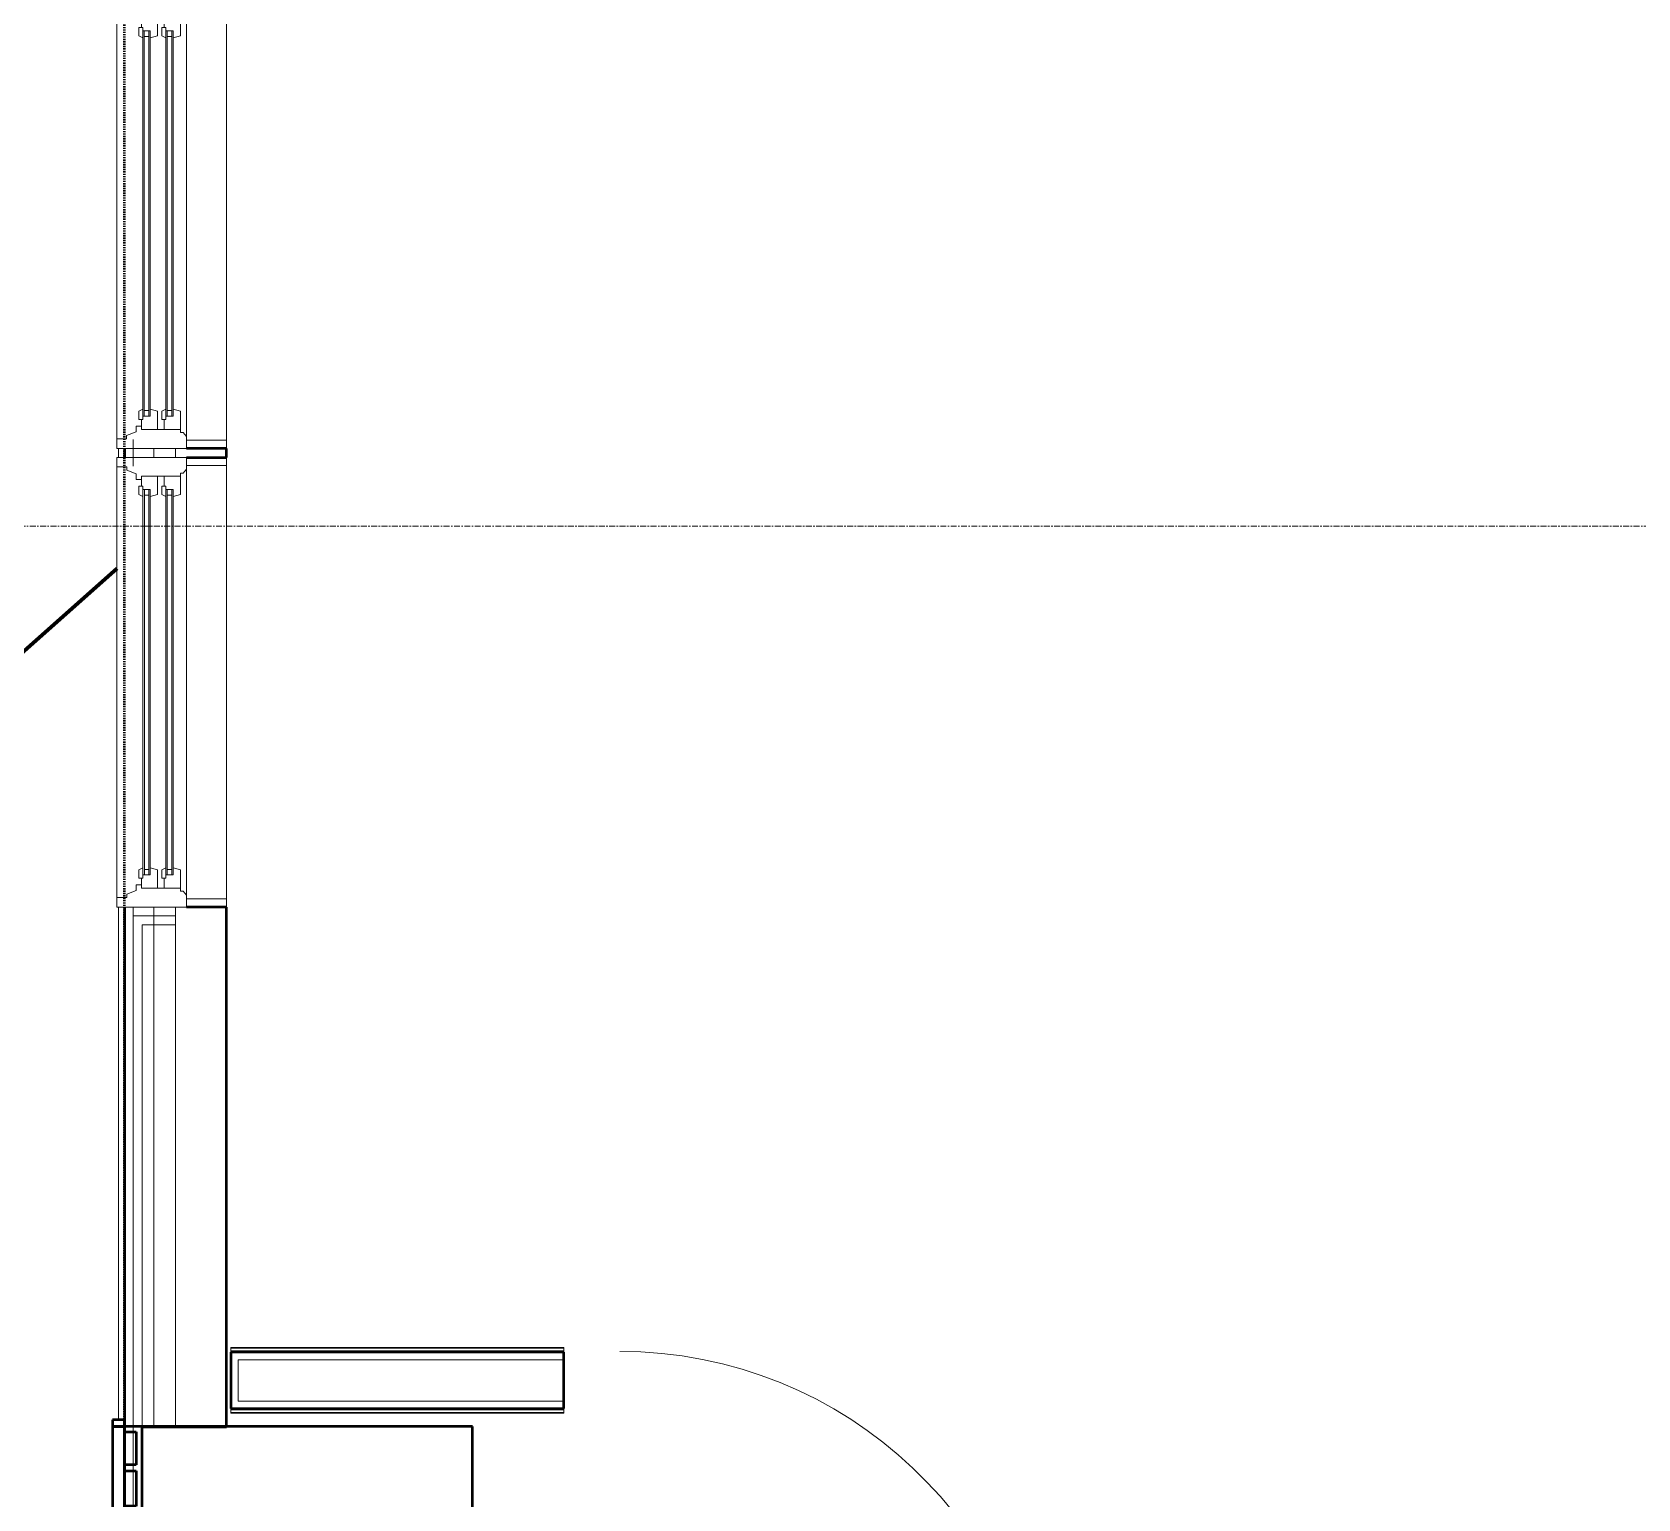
# Model space of a CAD drawing. Header units: inches. Extents: x -4235 to -464, y 9706 to 12425.
# Drawn here: x -3839.6 to -3703.8, y 10385 to 10509 of the extents above; entities that cross this region are included whole.
import ezdxf

# ---------------------------------------------------------------- set-up
doc = ezdxf.new("R2010")
doc.units = ezdxf.units.IN
doc.header["$MEASUREMENT"] = 0
doc.linetypes.add('Dash 1_16_', pattern=[0.125, 0.0625, -0.0625])
doc.linetypes.add('Grid Line 1_2_', pattern=[0.875, 0.5, -0.125, 0.125, -0.125])
for name, color, linetype, lineweight in [('0-1', 7, 'Continuous', 5), ('0-2', 254, 'Continuous', 9), ('A-DOOR-1', 7, 'Continuous', 9), ('A-DOOR-2', 90, 'Continuous', 20), ('A-GENM', 5, 'Continuous', 9), ('A-GENM-5', 5, 'Continuous', 50), ('A-GLAZ-1', 151, 'Continuous', 9), ('A-GLAZ-2', 151, 'Continuous', 20), ('A-WALL-1', 250, 'Continuous', 50), ('A-WALL-2', 50, 'Continuous', 13), ('A-WALL-3', 10, 'Continuous', 9), ('A-WALL-4', 254, 'Continuous', 9), ('A-WALL-5', 7, 'Continuous', 9), ('A-WALL-6', 113, 'Continuous', 9), ('A-WALL-7', 113, 'Continuous', 50), ('C-PROP-LINE-1', 91, 'Dash 1_16_', 50), ('C-TOPO-3', 254, 'Continuous', 9), ('C-TOPO-MAJR-1', 253, 'Continuous', 70), ('S-FNDN-3', 32, 'Continuous', 9), ('S-GRID-1', 1, 'Grid Line 1_2_', 9)]:
    doc.layers.add(name, color=color, linetype=linetype, lineweight=lineweight)

# ---------------------------------------------------------------- blocks, each defined once
blk = doc.blocks.new('Basic Wall _ INT - W4BØF - _5_8 GYP - 2X4 WOOD_BATT_ - 5_8 GYP_ - ___-2680636-BACKGROUND - 1ST FLOOR')
at = {"layer": 'A-WALL-4'}
for p, q in [((-3822.82, 10392.61), (-3822.82, 10392.59)), ((-3794.67, 10392.61), (-3822.82, 10392.61)), ((-3822.82, 10392.47), (-3822.82, 10392.41)), ((-3822.82, 10392.4), (-3822.82, 10392.26)), ((-3822.82, 10392.26), (-3822.82, 10392.2)), ((-3822.82, 10392.26), (-3794.67, 10392.26)), ((-3794.67, 10392.59), (-3794.67, 10392.61)), ((-3794.67, 10392.41), (-3794.67, 10392.47)), ((-3794.67, 10392.26), (-3794.67, 10392.4)), ((-3794.67, 10392.2), (-3794.67, 10392.26))]:
    blk.add_line(p, q, dxfattribs=at)
at = {"layer": 'A-WALL-5'}
for p, q in [((-3822.82, 10392.57), (-3822.82, 10392.61)), ((-3822.82, 10392.48), (-3822.82, 10392.57)), ((-3822.82, 10392.48), (-3794.67, 10392.48)), ((-3822.82, 10392.2), (-3822.82, 10392.48)), ((-3822.82, 10392.2), (-3794.67, 10392.2)), ((-3794.67, 10392.61), (-3794.67, 10392.57)), ((-3794.67, 10392.57), (-3794.67, 10392.48)), ((-3794.67, 10392.48), (-3794.67, 10392.2))]:
    blk.add_line(p, q, dxfattribs=at)
blk = doc.blocks.new('Basic Wall _ INT - W4BØF - _5_8 GYP - 2X4 WOOD_BATT_ - 5_8 GYP_ - ___-2680637-BACKGROUND - 1ST FLOOR')
at = {"layer": 'A-WALL-4'}
for p, q in [((-3822.82, 10397.77), (-3822.82, 10397.71)), ((-3822.82, 10397.71), (-3822.82, 10397.57)), ((-3822.82, 10397.71), (-3794.67, 10397.71)), ((-3822.82, 10397.56), (-3822.82, 10397.5)), ((-3822.82, 10397.38), (-3822.82, 10397.36)), ((-3794.67, 10397.36), (-3822.82, 10397.36)), ((-3794.67, 10397.71), (-3794.67, 10397.77)), ((-3794.67, 10397.57), (-3794.67, 10397.71)), ((-3794.67, 10397.5), (-3794.67, 10397.56)), ((-3794.67, 10397.36), (-3794.67, 10397.38))]:
    blk.add_line(p, q, dxfattribs=at)
at = {"layer": 'A-WALL-5'}
for p, q in [((-3822.82, 10397.48), (-3822.82, 10397.77)), ((-3822.82, 10397.77), (-3794.67, 10397.77)), ((-3794.67, 10397.48), (-3822.82, 10397.48)), ((-3822.82, 10397.4), (-3822.82, 10397.48)), ((-3822.82, 10397.36), (-3822.82, 10397.4)), ((-3794.67, 10397.77), (-3794.67, 10397.48)), ((-3794.67, 10397.48), (-3794.67, 10397.4)), ((-3794.67, 10397.4), (-3794.67, 10397.36))]:
    blk.add_line(p, q, dxfattribs=at)
blk = doc.blocks.new('SWING - SINGLE - FLUSH - 36_ x 80_ - OFFSET PIVOT DOOR AT MAGIC PAK AND WASHER_DRYER-3199414-BACKGROUND - 1ST FLOOR')
at = {"layer": 'A-DOOR-1'}
blk.add_arc((18, 2.37), 36.07, 93.1789, 180, dxfattribs=at)
at = {"layer": 'A-DOOR-2'}
for p, q in [((16, 2.37), (16, 38.39)), ((18, 38.39), (16, 38.39)), ((18, 2.37), (18, 38.39)), ((18, 2.37), (16, 2.37))]:
    blk.add_line(p, q, dxfattribs=at)
blk = doc.blocks.new('CTR - 1st Phase - Unit Layouts_rvt-1-BACKGROUND - 1ST FLOOR')
at = {"layer": 'A-WALL-1'}
for p, q in [((-3794.67, 10397.36), (-3822.82, 10397.36)), ((-3822.82, 10397.36), (-3822.82, 10396.73)), ((-3794.67, 10392.61), (-3794.67, 10397.36)), ((-3822.82, 10396.73), (-3822.82, 10393.23)), ((-3822.82, 10393.23), (-3822.82, 10392.61)), ((-3822.82, 10392.61), (-3794.67, 10392.61))]:
    blk.add_line(p, q, dxfattribs=at)
at = {"layer": 'A-WALL-2'}
for p, q in [((-3822.2, 10396.73), (-3822.2, 10393.23)), ((-3794.67, 10396.73), (-3822.2, 10396.73)), ((-3794.67, 10393.23), (-3822.2, 10393.23))]:
    blk.add_line(p, q, dxfattribs=at)
at = {"layer": 'A-WALL-3'}
for p, q in [((-3794.67, 10397.36), (-3822.82, 10397.36)), ((-3822.82, 10392.61), (-3794.67, 10392.61))]:
    blk.add_line(p, q, dxfattribs=at)
at = {"layer": 'A-WALL-4'}
for p, q in [((-3822.82, 10392.61), (-3822.82, 10397.36)), ((-3794.67, 10397.36), (-3794.67, 10392.61))]:
    blk.add_line(p, q, dxfattribs=at)
at = {"layer": '0-2'}
for name in ['Basic Wall _ INT - W4BØF - _5_8 GYP - 2X4 WOOD_BATT_ - 5_8 GYP_ - ___-2680637-BACKGROUND - 1ST FLOOR', 'Basic Wall _ INT - W4BØF - _5_8 GYP - 2X4 WOOD_BATT_ - 5_8 GYP_ - ___-2680636-BACKGROUND - 1ST FLOOR']:
    blk.add_blockref(name, (0, 0), dxfattribs=at)
at = {"layer": '0-2', "rotation": 269.9999999999992}
blk.add_blockref('SWING - SINGLE - FLUSH - 36_ x 80_ - OFFSET PIVOT DOOR AT MAGIC PAK AND WASHER_DRYER-3199414-BACKGROUND - 1ST FLOOR', (-3792.3, 10379.36), dxfattribs=at)
blk = doc.blocks.new('CTR  - Topography_rvt-1-BACKGROUND - 1ST FLOOR')
at = {"layer": 'C-TOPO-3'}
for p, q in [((-3832.32, 10473.01), (-3832.32, 10473.77)), ((-3832.32, 10391.63), (-3832.32, 10434.99))]:
    blk.add_line(p, q, dxfattribs=at)
at = {"layer": 'C-TOPO-MAJR-1', "flags": 128}
blk.add_lwpolyline([(-3832.45, 10463.62), (-3847.95, 10449.9), (-3847.95, 10430.88), (-3846.52, 10420.13)], dxfattribs=at)
blk = doc.blocks.new('Window-Double_Hung-Andersen-400_Series-Tilt_Wash - DOUBLE HUNG - COTTAGE - 1ST FLOOR-2889518-BACKGROUND - 1ST FLOOR')
at = {"layer": 'A-GLAZ-1'}
for p, q in [((-15.7, 2.75), (15.7, 2.75)), ((-16.29, 2.62), (-15.7, 2.62)), ((-16.29, 2.25), (-15.7, 2.25)), ((-15.82, 2.62), (-15.82, 2.25)), ((-15.7, 2.62), (15.7, 2.62)), ((-15.7, 2.25), (15.7, 2.25)), ((-15.7, 2.12), (15.7, 2.12)), ((16.29, 2.62), (15.7, 2.62)), ((16.29, 2.25), (15.7, 2.25)), ((15.82, 2.62), (15.82, 2.25)), ((-16.29, 0.69), (-15.7, 0.69)), ((-16.29, 0.31), (-15.7, 0.31)), ((-15.82, 0.69), (-15.82, 0.31)), ((-15.7, 0.81), (15.7, 0.81)), ((-15.7, 0.69), (15.7, 0.69)), ((-15.7, 0.31), (15.7, 0.31)), ((-15.7, 0.19), (15.7, 0.19)), ((16.29, 0.69), (15.7, 0.69)), ((16.29, 0.31), (15.7, 0.31)), ((15.82, 0.69), (15.82, 0.31)), ((18.95, -0.94), (-18.95, -0.94)), ((-18.95, -0.94), (-18.95, -4.31)), ((-18.32, -0.94), (-18.32, -4.31)), ((18.32, -0.94), (18.32, -4.31)), ((18.95, -4.31), (18.95, -0.94)), ((-18.95, -4.31), (18.95, -4.31))]:
    blk.add_line(p, q, dxfattribs=at)
at = {"layer": 'A-GLAZ-2'}
for p, q in [((19.01, 4.94), (-19.01, 4.94)), ((-19.01, 4.94), (-19.01, -0.94)), ((-18.2, 4.94), (-18.2, 4.12)), ((-18.2, 4.12), (-17.92, 4.12)), ((-17.92, 4.12), (-17.61, 3.31)), ((17.92, 4.12), (17.61, 3.31)), ((18.2, 4.12), (17.92, 4.12)), ((18.2, 4.94), (18.2, 4.12)), ((19.01, -0.94), (19.01, 4.94)), ((-19.01, 3.56), (-20.51, 3.56)), ((-17.61, 3.31), (-17.14, 3.31)), ((-17.42, 2.87), (-16.57, 2.87)), ((-17.42, 2.87), (-17.42, -0.44)), ((-17.14, 3.31), (-17.14, 2.87)), ((-15.86, 3.09), (-16.57, 3.09)), ((-16.57, 2.75), (-16.57, 3.09)), ((-15.7, 2.75), (-16.57, 2.75)), ((-16.29, 2.75), (-16.29, 2.12)), ((-15.86, 3.09), (-15.7, 2.75)), ((15.86, 3.09), (15.7, 2.75)), ((15.7, 2.75), (16.57, 2.75)), ((15.86, 3.09), (16.57, 3.09)), ((16.29, 2.75), (16.29, 2.12)), ((16.57, 2.75), (16.57, 3.09)), ((17.42, 2.87), (16.57, 2.87)), ((17.14, 3.31), (17.14, 2.87)), ((17.61, 3.31), (17.14, 3.31)), ((17.42, 2.87), (17.42, -0.44)), ((19.01, 3.56), (20.51, 3.56)), ((-17.42, 1.5), (-15.86, 1.5)), ((-15.7, 2.12), (-16.29, 2.12)), ((-15.86, 1.5), (-15.7, 2.12)), ((15.7, 2.12), (16.29, 2.12)), ((15.86, 1.5), (15.7, 2.12)), ((17.42, 1.5), (15.86, 1.5)), ((-17.42, 0.94), (-16.57, 0.94)), ((-15.86, 1.16), (-16.57, 1.16)), ((-16.57, 0.81), (-16.57, 1.16)), ((-15.7, 0.81), (-16.57, 0.81)), ((-16.29, 0.81), (-16.29, 0.19)), ((-15.7, 0.19), (-16.29, 0.19)), ((-15.86, 1.16), (-15.7, 0.81)), ((-15.86, -0.44), (-15.7, 0.19)), ((15.86, 1.16), (15.7, 0.81)), ((15.7, 0.81), (16.57, 0.81)), ((15.7, 0.19), (16.29, 0.19)), ((15.86, -0.44), (15.7, 0.19)), ((15.86, 1.16), (16.57, 1.16)), ((16.29, 0.81), (16.29, 0.19)), ((16.57, 0.81), (16.57, 1.16)), ((17.42, 0.94), (16.57, 0.94)), ((-19.01, -0.94), (19.01, -0.94)), ((-17.67, -0.66), (-18, -0.94)), ((-17.67, -0.66), (-17.67, -0.44)), ((-17.67, -0.44), (-15.86, -0.44)), ((17.67, -0.44), (15.86, -0.44)), ((17.67, -0.66), (17.67, -0.44)), ((17.67, -0.66), (18, -0.94))]:
    blk.add_line(p, q, dxfattribs=at)
blk = doc.blocks.new('Basic Wall _ EXT - C8AØF - _10_ CONCRETE _ 2_ EPS INSUL_ - ___-2578961-BACKGROUND - 1ST FLOOR')
at = {"layer": 'S-FNDN-3'}
for p, q in [((-3832.32, 10473.77), (-3832.32, 10473.01)), ((-3832.32, 10473.01), (-3832.32, 10473.77)), ((-3832.32, 10434.99), (-3832.32, 10391.63)), ((-3832.32, 10391.63), (-3832.32, 10434.99))]:
    blk.add_line(p, q, dxfattribs=at)
blk = doc.blocks.new('Window-Double_Hung-Andersen-400_Series-Tilt_Wash - DOUBLE HUNG - COTTAGE - 1ST FLOOR-2889437-BACKGROUND - 1ST FLOOR')
at = {"layer": 'A-GLAZ-1'}
for p, q in [((-18.95, 4.31), (18.95, 4.31)), ((-18.95, 0.94), (-18.95, 4.31)), ((-18.32, 0.94), (-18.32, 4.31)), ((18.32, 0.94), (18.32, 4.31)), ((18.95, 4.31), (18.95, 0.94)), ((18.95, 0.94), (-18.95, 0.94)), ((-16.29, -0.31), (-15.7, -0.31)), ((-16.29, -0.69), (-15.7, -0.69)), ((-15.82, -0.69), (-15.82, -0.31)), ((-15.7, -0.19), (15.7, -0.19)), ((-15.7, -0.31), (15.7, -0.31)), ((-15.7, -0.69), (15.7, -0.69)), ((-15.7, -0.81), (15.7, -0.81)), ((16.29, -0.31), (15.7, -0.31)), ((16.29, -0.69), (15.7, -0.69)), ((15.82, -0.69), (15.82, -0.31)), ((-16.29, -2.25), (-15.7, -2.25)), ((-16.29, -2.63), (-15.7, -2.63)), ((-15.82, -2.63), (-15.82, -2.25)), ((-15.7, -2.13), (15.7, -2.13)), ((-15.7, -2.25), (15.7, -2.25)), ((-15.7, -2.63), (15.7, -2.63)), ((16.29, -2.25), (15.7, -2.25)), ((16.29, -2.63), (15.7, -2.63)), ((15.82, -2.63), (15.82, -2.25)), ((-15.7, -2.75), (15.7, -2.75))]:
    blk.add_line(p, q, dxfattribs=at)
at = {"layer": 'A-GLAZ-2'}
for p, q in [((-19.01, 0.94), (19.01, 0.94)), ((-19.01, -4.94), (-19.01, 0.94)), ((-17.67, 0.66), (-18, 0.94)), ((-17.67, 0.66), (-17.67, 0.44)), ((-17.67, 0.44), (-15.86, 0.44)), ((-17.42, -2.87), (-17.42, 0.44)), ((-15.86, 0.44), (-15.7, -0.19)), ((15.86, 0.44), (15.7, -0.19)), ((17.67, 0.44), (15.86, 0.44)), ((17.42, -2.87), (17.42, 0.44)), ((17.67, 0.66), (18, 0.94)), ((17.67, 0.66), (17.67, 0.44)), ((19.01, 0.94), (19.01, -4.94)), ((-17.42, -0.94), (-16.57, -0.94)), ((-16.57, -0.81), (-16.57, -1.16)), ((-15.7, -0.81), (-16.57, -0.81)), ((-15.86, -1.16), (-16.57, -1.16)), ((-16.29, -0.81), (-16.29, -0.19)), ((-15.7, -0.19), (-16.29, -0.19)), ((-15.86, -1.16), (-15.7, -0.81)), ((15.7, -0.19), (16.29, -0.19)), ((15.86, -1.16), (15.7, -0.81)), ((15.7, -0.81), (16.57, -0.81)), ((15.86, -1.16), (16.57, -1.16)), ((16.29, -0.81), (16.29, -0.19)), ((16.57, -0.81), (16.57, -1.16)), ((17.42, -0.94), (16.57, -0.94)), ((-17.42, -1.5), (-15.86, -1.5)), ((-16.29, -2.75), (-16.29, -2.13)), ((-15.7, -2.13), (-16.29, -2.13)), ((-15.86, -1.5), (-15.7, -2.13)), ((15.86, -1.5), (15.7, -2.13)), ((15.7, -2.13), (16.29, -2.13)), ((17.42, -1.5), (15.86, -1.5)), ((16.29, -2.75), (16.29, -2.13)), ((-19.01, -3.56), (-20.51, -3.56)), ((-17.92, -4.13), (-17.61, -3.31)), ((-17.61, -3.31), (-17.14, -3.31)), ((-17.42, -2.87), (-16.57, -2.87)), ((-17.14, -3.31), (-17.14, -2.87)), ((-16.57, -2.75), (-16.57, -3.09)), ((-15.7, -2.75), (-16.57, -2.75)), ((-15.86, -3.09), (-16.57, -3.09)), ((-15.86, -3.09), (-15.7, -2.75)), ((15.86, -3.09), (15.7, -2.75)), ((15.7, -2.75), (16.57, -2.75)), ((15.86, -3.09), (16.57, -3.09)), ((16.57, -2.75), (16.57, -3.09)), ((17.42, -2.87), (16.57, -2.87)), ((17.14, -3.31), (17.14, -2.87)), ((17.61, -3.31), (17.14, -3.31)), ((17.92, -4.13), (17.61, -3.31)), ((19.01, -3.56), (20.51, -3.56)), ((19.01, -4.94), (-19.01, -4.94)), ((-18.2, -4.13), (-17.92, -4.13)), ((-18.2, -4.94), (-18.2, -4.13)), ((18.2, -4.13), (17.92, -4.13)), ((18.2, -4.94), (18.2, -4.13))]:
    blk.add_line(p, q, dxfattribs=at)
blk = doc.blocks.new('V-Series_EWC4_SPVU_RFA_2015 - 1ST FLOOR-2484708-BACKGROUND - 1ST FLOOR')
at = {"layer": 'A-GENM'}
for p, q in [((-3131.33, 12089.69), (-3128.53, 12089.69)), ((-3128.03, 12089.69), (-3125.05, 12089.69)), ((-3124.55, 12089.69), (-3121.57, 12089.69)), ((-3121.07, 12089.69), (-3118.08, 12089.69)), ((-3117.58, 12089.69), (-3114.6, 12089.69)), ((-3114.1, 12089.69), (-3111.11, 12089.69)), ((-3110.61, 12089.69), (-3107.63, 12089.69)), ((-3107.13, 12089.69), (-3104.33, 12089.69))]:
    blk.add_line(p, q, dxfattribs=at)
at = {"layer": 'A-GENM-5'}
for p, q in [((-3131.77, 12090.69), (-3132.33, 12090.69)), ((-3132.33, 12090.69), (-3132.33, 12089.69)), ((-3103.89, 12090.69), (-3131.77, 12090.69)), ((-3131.77, 12090.69), (-3131.77, 12089.69)), ((-3131.77, 12089.69), (-3131.77, 12090.69)), ((-3103.89, 12089.69), (-3103.89, 12090.69)), ((-3103.33, 12090.69), (-3103.89, 12090.69)), ((-3103.89, 12090.69), (-3103.89, 12089.69)), ((-3103.33, 12089.69), (-3103.33, 12090.69)), ((-3132.33, 12089.69), (-3131.77, 12089.69)), ((-3131.77, 12089.69), (-3103.89, 12089.69)), ((-3131.77, 12089.69), (-3131.77, 12060.25)), ((-3131.33, 12089.69), (-3131.77, 12089.69)), ((-3131.33, 12088.69), (-3131.33, 12089.69)), ((-3128.03, 12089.69), (-3128.53, 12089.69)), ((-3128.53, 12089.69), (-3128.53, 12088.69)), ((-3128.03, 12088.69), (-3128.03, 12089.69)), ((-3124.55, 12089.69), (-3125.05, 12089.69)), ((-3125.05, 12089.69), (-3125.05, 12088.69)), ((-3124.55, 12088.69), (-3124.55, 12089.69)), ((-3121.07, 12089.69), (-3121.57, 12089.69)), ((-3121.57, 12089.69), (-3121.57, 12088.69)), ((-3121.07, 12088.69), (-3121.07, 12089.69)), ((-3117.58, 12089.69), (-3118.08, 12089.69)), ((-3118.08, 12089.69), (-3118.08, 12088.69)), ((-3117.58, 12088.69), (-3117.58, 12089.69)), ((-3114.1, 12089.69), (-3114.6, 12089.69)), ((-3114.6, 12089.69), (-3114.6, 12088.69)), ((-3114.1, 12088.69), (-3114.1, 12089.69)), ((-3110.61, 12089.69), (-3111.11, 12089.69)), ((-3111.11, 12089.69), (-3111.11, 12088.69)), ((-3110.61, 12088.69), (-3110.61, 12089.69)), ((-3107.13, 12089.69), (-3107.63, 12089.69)), ((-3107.63, 12089.69), (-3107.63, 12088.69)), ((-3107.13, 12088.69), (-3107.13, 12089.69)), ((-3103.89, 12089.69), (-3104.33, 12089.69)), ((-3104.33, 12089.69), (-3104.33, 12088.69)), ((-3103.89, 12089.69), (-3103.33, 12089.69)), ((-3103.89, 12060.25), (-3103.89, 12089.69)), ((-3128.53, 12088.69), (-3131.33, 12088.69)), ((-3125.05, 12088.69), (-3128.03, 12088.69)), ((-3121.57, 12088.69), (-3124.55, 12088.69)), ((-3118.08, 12088.69), (-3121.07, 12088.69)), ((-3114.6, 12088.69), (-3117.58, 12088.69)), ((-3111.11, 12088.69), (-3114.1, 12088.69)), ((-3107.63, 12088.69), (-3110.61, 12088.69)), ((-3104.33, 12088.69), (-3107.13, 12088.69)), ((-3131.77, 12060.25), (-3103.89, 12060.25))]:
    blk.add_line(p, q, dxfattribs=at)
blk = doc.blocks.new('Family - ___-2835903-BACKGROUND - 1ST FLOOR')
at = {"layer": 'C-PROP-LINE-1'}
blk.add_line((-3831.82, 10009.09), (-3831.82, 12089.69), dxfattribs=at)

msp = doc.modelspace()

# ---------------------------------------------------------------- linework, layer by layer
at = {"layer": 'A-WALL-6'}
for p, q in [((-3829.32, 10473.01), (-3829.32, 10473.77)), ((-3827.51, 10473.77), (-3827.51, 10473.01)), ((-3823.2, 10473.83), (-3823.2, 10473.77)), ((-3823.2, 10473.01), (-3823.2, 10472.95)), ((-3831.07, 10434.24), (-3831.07, 10281.76)), ((-3827.51, 10434.24), (-3831.07, 10434.24)), ((-3829.32, 10391.06), (-3829.32, 10434.99)), ((-3827.51, 10434.99), (-3827.51, 10391.06)), ((-3823.2, 10434.99), (-3823.2, 10435.05)), ((-3830.32, 10433.49), (-3830.32, 10391.06)), ((-3827.51, 10433.49), (-3830.32, 10433.49))]:
    msp.add_line(p, q, dxfattribs=at)
at = {"layer": 'A-WALL-7'}
for p, q in [((-3831.82, 10473.77), (-3831.82, 10473.01)), ((-3823.2, 10473.77), (-3826.57, 10473.77)), ((-3823.2, 10473.01), (-3823.2, 10473.77)), ((-3826.57, 10473.01), (-3823.2, 10473.01)), ((-3831.82, 10434.99), (-3831.82, 10281.01)), ((-3823.2, 10434.99), (-3826.57, 10434.99)), ((-3823.2, 10391.06), (-3823.2, 10434.99)), ((-3830.32, 10363.19), (-3830.32, 10391.06)), ((-3830.32, 10391.06), (-3823.2, 10391.06))]:
    msp.add_line(p, q, dxfattribs=at)
at = {"layer": 'S-FNDN-3'}
for p, q in [((-3832.32, 10473.77), (-3832.32, 10473.01)), ((-3832.32, 10434.99), (-3832.32, 10391.63))]:
    msp.add_line(p, q, dxfattribs=at)
at = {"layer": 'S-GRID-1'}
msp.add_line((-464.45, 10467.19), (-4185.7, 10467.19), dxfattribs=at)

# ---------------------------------------------------------------- block references
at = {"layer": '0-1'}
for name in ['CTR  - Topography_rvt-1-BACKGROUND - 1ST FLOOR', 'CTR - 1st Phase - Unit Layouts_rvt-1-BACKGROUND - 1ST FLOOR']:
    msp.add_blockref(name, (0, 0), dxfattribs=at)
at = {"layer": 'A-GENM', "rotation": 89.99999999999994}
msp.add_blockref('V-Series_EWC4_SPVU_RFA_2015 - 1ST FLOOR-2484708-BACKGROUND - 1ST FLOOR', (8257.87, 13494.96), dxfattribs=at)
at = {"layer": 'A-GLAZ-1'}
for name, p, rotation in [('Window-Double_Hung-Andersen-400_Series-Tilt_Wash - DOUBLE HUNG - COTTAGE - 1ST FLOOR-2889437-BACKGROUND - 1ST FLOOR', (-3827.51, 10492.78), 269.9999999999988), ('Window-Double_Hung-Andersen-400_Series-Tilt_Wash - DOUBLE HUNG - COTTAGE - 1ST FLOOR-2889518-BACKGROUND - 1ST FLOOR', (-3827.51, 10454), 89.99999999999885)]:
    msp.add_blockref(name, p, dxfattribs=dict(at, rotation=rotation))
at = {"layer": 'C-PROP-LINE-1'}
msp.add_blockref('Family - ___-2835903-BACKGROUND - 1ST FLOOR', (0, 0), dxfattribs=at)
at = {"layer": 'S-FNDN-3'}
msp.add_blockref('Basic Wall _ EXT - C8AØF - _10_ CONCRETE _ 2_ EPS INSUL_ - ___-2578961-BACKGROUND - 1ST FLOOR', (0, 0), dxfattribs=at)

doc.saveas('drawing.dxf')
